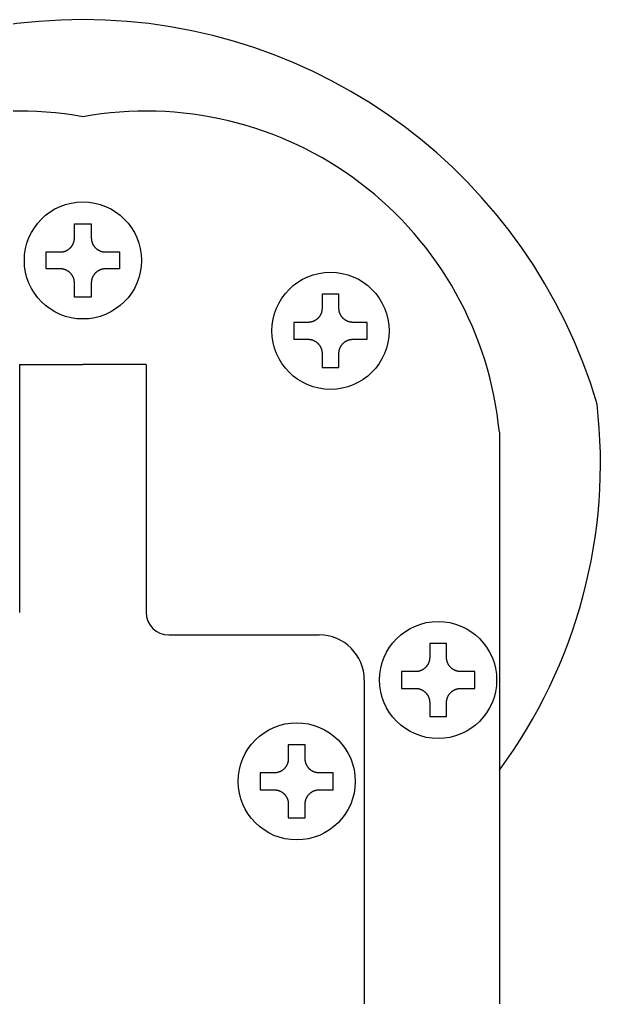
# Model space of a CAD drawing. Header units: millimetres. Extents: x -2880 to 3894, y -2977 to 4857.
# Drawn here: x -466.1 to -414.4, y -1841.8 to -1755 of the extents above; entities that cross this region are included whole.
import ezdxf

# ---------------------------------------------------------------- set-up
doc = ezdxf.new("R2010")
doc.units = ezdxf.units.MM
doc.header["$MEASUREMENT"] = 0
doc.layers.add('_3-0_', color=7, linetype='Continuous')

msp = doc.modelspace()

# ---------------------------------------------------------------- linework, layer by layer
at = {"layer": '_3-0_', "color": 2, "linetype": 'Continuous'}
for p, q in [((-461.178, -1773.14), (-459.678, -1773.14)), ((-461.178, -1774.39), (-461.178, -1773.14)), ((-459.678, -1773.14), (-459.678, -1774.39)), ((-461.188, -1774.543), (-461.184, -1774.512)), ((-461.184, -1774.512), (-461.182, -1774.482)), ((-461.182, -1774.482), (-461.18, -1774.451)), ((-461.18, -1774.451), (-461.179, -1774.42)), ((-461.179, -1774.42), (-461.178, -1774.39)), ((-459.678, -1774.39), (-459.678, -1774.42)), ((-459.678, -1774.42), (-459.677, -1774.451)), ((-459.677, -1774.451), (-459.675, -1774.482)), ((-459.675, -1774.482), (-459.672, -1774.512)), ((-459.672, -1774.512), (-459.669, -1774.543)), ((-461.708, -1775.412), (-461.684, -1775.394)), ((-461.684, -1775.394), (-461.659, -1775.375)), ((-461.659, -1775.375), (-461.635, -1775.356)), ((-461.635, -1775.356), (-461.612, -1775.336)), ((-461.612, -1775.336), (-461.589, -1775.316)), ((-461.589, -1775.316), (-461.566, -1775.295)), ((-461.566, -1775.295), (-461.544, -1775.274)), ((-461.544, -1775.274), (-461.523, -1775.252)), ((-461.523, -1775.252), (-461.502, -1775.229)), ((-461.502, -1775.229), (-461.482, -1775.206)), ((-461.482, -1775.206), (-461.462, -1775.183)), ((-461.462, -1775.183), (-461.443, -1775.159)), ((-461.443, -1775.159), (-461.424, -1775.134)), ((-461.424, -1775.134), (-461.406, -1775.109)), ((-461.406, -1775.109), (-461.389, -1775.084)), ((-461.389, -1775.084), (-461.372, -1775.058)), ((-461.372, -1775.058), (-461.356, -1775.032)), ((-461.356, -1775.032), (-461.341, -1775.006)), ((-461.341, -1775.006), (-461.326, -1774.979)), ((-461.326, -1774.979), (-461.312, -1774.952)), ((-461.312, -1774.952), (-461.298, -1774.924)), ((-461.298, -1774.924), (-461.285, -1774.896)), ((-461.285, -1774.896), (-461.273, -1774.868)), ((-461.273, -1774.868), (-461.262, -1774.839)), ((-461.262, -1774.839), (-461.251, -1774.811)), ((-461.251, -1774.811), (-461.241, -1774.782)), ((-461.241, -1774.782), (-461.232, -1774.753)), ((-461.232, -1774.753), (-461.224, -1774.723)), ((-461.224, -1774.723), (-461.216, -1774.693)), ((-461.216, -1774.693), (-461.209, -1774.663)), ((-461.209, -1774.663), (-461.202, -1774.634)), ((-461.202, -1774.634), (-461.197, -1774.603)), ((-461.197, -1774.603), (-461.192, -1774.573)), ((-461.192, -1774.573), (-461.188, -1774.543)), ((-459.669, -1774.543), (-459.665, -1774.573)), ((-459.665, -1774.573), (-459.66, -1774.603)), ((-459.66, -1774.603), (-459.654, -1774.634)), ((-459.654, -1774.634), (-459.648, -1774.663)), ((-459.648, -1774.663), (-459.641, -1774.693)), ((-459.641, -1774.693), (-459.633, -1774.723)), ((-459.633, -1774.723), (-459.625, -1774.753)), ((-459.625, -1774.753), (-459.615, -1774.782)), ((-459.615, -1774.782), (-459.605, -1774.811)), ((-459.605, -1774.811), (-459.595, -1774.839)), ((-459.595, -1774.839), (-459.583, -1774.868)), ((-459.583, -1774.868), (-459.571, -1774.896)), ((-459.571, -1774.896), (-459.558, -1774.924)), ((-459.558, -1774.924), (-459.545, -1774.952)), ((-459.545, -1774.952), (-459.531, -1774.979)), ((-459.531, -1774.979), (-459.516, -1775.006)), ((-459.516, -1775.006), (-459.501, -1775.032)), ((-459.501, -1775.032), (-459.484, -1775.058)), ((-459.484, -1775.058), (-459.468, -1775.084)), ((-459.468, -1775.084), (-459.45, -1775.109)), ((-459.45, -1775.109), (-459.432, -1775.134)), ((-459.432, -1775.134), (-459.414, -1775.159)), ((-459.414, -1775.159), (-459.395, -1775.183)), ((-459.395, -1775.183), (-459.375, -1775.206)), ((-459.375, -1775.206), (-459.355, -1775.229)), ((-459.355, -1775.229), (-459.334, -1775.252)), ((-459.334, -1775.252), (-459.312, -1775.274)), ((-459.312, -1775.274), (-459.29, -1775.295)), ((-459.29, -1775.295), (-459.268, -1775.316)), ((-459.268, -1775.316), (-459.245, -1775.336)), ((-459.245, -1775.336), (-459.221, -1775.356)), ((-459.221, -1775.356), (-459.197, -1775.375)), ((-459.197, -1775.375), (-459.173, -1775.394)), ((-459.173, -1775.394), (-459.148, -1775.412)), ((-463.678, -1777.14), (-463.678, -1775.64)), ((-463.678, -1775.64), (-462.428, -1775.64)), ((-462.428, -1775.64), (-462.398, -1775.639)), ((-462.398, -1775.639), (-462.367, -1775.638)), ((-462.367, -1775.638), (-462.336, -1775.637)), ((-462.336, -1775.637), (-462.306, -1775.634)), ((-462.306, -1775.634), (-462.275, -1775.63)), ((-462.275, -1775.63), (-462.245, -1775.626)), ((-462.245, -1775.626), (-462.215, -1775.621)), ((-462.215, -1775.621), (-462.184, -1775.616)), ((-462.184, -1775.616), (-462.154, -1775.61)), ((-462.154, -1775.61), (-462.125, -1775.602)), ((-462.125, -1775.602), (-462.095, -1775.595)), ((-462.095, -1775.595), (-462.065, -1775.586)), ((-462.065, -1775.586), (-462.036, -1775.577)), ((-462.036, -1775.577), (-462.007, -1775.567)), ((-462.007, -1775.567), (-461.978, -1775.556)), ((-461.978, -1775.556), (-461.95, -1775.545)), ((-461.95, -1775.545), (-461.922, -1775.533)), ((-461.922, -1775.533), (-461.894, -1775.52)), ((-461.894, -1775.52), (-461.866, -1775.506)), ((-461.866, -1775.506), (-461.839, -1775.492)), ((-461.839, -1775.492), (-461.812, -1775.477)), ((-461.812, -1775.477), (-461.786, -1775.462)), ((-461.786, -1775.462), (-461.76, -1775.446)), ((-461.76, -1775.446), (-461.734, -1775.429)), ((-461.734, -1775.429), (-461.708, -1775.412)), ((-459.148, -1775.412), (-459.123, -1775.429)), ((-459.123, -1775.429), (-459.097, -1775.446)), ((-459.097, -1775.446), (-459.071, -1775.462)), ((-459.071, -1775.462), (-459.045, -1775.477)), ((-459.045, -1775.477), (-459.018, -1775.492)), ((-459.018, -1775.492), (-458.99, -1775.506)), ((-458.99, -1775.506), (-458.963, -1775.52)), ((-458.963, -1775.52), (-458.935, -1775.533)), ((-458.935, -1775.533), (-458.907, -1775.545)), ((-458.907, -1775.545), (-458.878, -1775.556)), ((-458.878, -1775.556), (-458.85, -1775.567)), ((-458.85, -1775.567), (-458.82, -1775.577)), ((-458.82, -1775.577), (-458.791, -1775.586)), ((-458.791, -1775.586), (-458.762, -1775.595)), ((-458.762, -1775.595), (-458.732, -1775.602)), ((-458.732, -1775.602), (-458.702, -1775.61)), ((-458.702, -1775.61), (-458.672, -1775.616)), ((-458.672, -1775.616), (-458.642, -1775.621)), ((-458.642, -1775.621), (-458.612, -1775.626)), ((-458.612, -1775.626), (-458.581, -1775.63)), ((-458.581, -1775.63), (-458.551, -1775.634)), ((-458.551, -1775.634), (-458.52, -1775.637)), ((-458.52, -1775.637), (-458.49, -1775.638)), ((-458.49, -1775.638), (-458.459, -1775.639)), ((-458.459, -1775.639), (-458.428, -1775.64)), ((-458.428, -1775.64), (-457.178, -1775.64)), ((-457.178, -1775.64), (-457.178, -1777.14)), ((-462.428, -1777.14), (-463.678, -1777.14)), ((-462.398, -1777.14), (-462.428, -1777.14)), ((-462.367, -1777.141), (-462.398, -1777.14)), ((-462.336, -1777.143), (-462.367, -1777.141)), ((-462.306, -1777.146), (-462.336, -1777.143)), ((-458.52, -1777.143), (-458.551, -1777.146)), ((-458.49, -1777.141), (-458.52, -1777.143)), ((-458.459, -1777.14), (-458.49, -1777.141)), ((-458.428, -1777.14), (-458.459, -1777.14)), ((-457.178, -1777.14), (-458.428, -1777.14)), ((-462.275, -1777.149), (-462.306, -1777.146)), ((-462.245, -1777.153), (-462.275, -1777.149)), ((-462.215, -1777.158), (-462.245, -1777.153)), ((-462.184, -1777.164), (-462.215, -1777.158)), ((-462.154, -1777.17), (-462.184, -1777.164)), ((-462.125, -1777.177), (-462.154, -1777.17)), ((-462.095, -1777.185), (-462.125, -1777.177)), ((-462.065, -1777.194), (-462.095, -1777.185)), ((-462.036, -1777.203), (-462.065, -1777.194)), ((-462.007, -1777.213), (-462.036, -1777.203)), ((-461.978, -1777.224), (-462.007, -1777.213)), ((-461.95, -1777.235), (-461.978, -1777.224)), ((-461.922, -1777.247), (-461.95, -1777.235)), ((-461.894, -1777.26), (-461.922, -1777.247)), ((-461.866, -1777.273), (-461.894, -1777.26)), ((-461.839, -1777.288), (-461.866, -1777.273)), ((-461.812, -1777.302), (-461.839, -1777.288)), ((-461.786, -1777.318), (-461.812, -1777.302)), ((-461.76, -1777.334), (-461.786, -1777.318)), ((-461.734, -1777.351), (-461.76, -1777.334)), ((-461.708, -1777.368), (-461.734, -1777.351)), ((-461.684, -1777.386), (-461.708, -1777.368)), ((-461.659, -1777.404), (-461.684, -1777.386)), ((-461.635, -1777.424), (-461.659, -1777.404)), ((-461.612, -1777.443), (-461.635, -1777.424)), ((-461.589, -1777.464), (-461.612, -1777.443)), ((-461.566, -1777.485), (-461.589, -1777.464)), ((-461.544, -1777.506), (-461.566, -1777.485)), ((-461.523, -1777.528), (-461.544, -1777.506)), ((-461.502, -1777.551), (-461.523, -1777.528)), ((-461.482, -1777.574), (-461.502, -1777.551)), ((-461.462, -1777.597), (-461.482, -1777.574)), ((-461.443, -1777.621), (-461.462, -1777.597)), ((-461.424, -1777.645), (-461.443, -1777.621)), ((-461.406, -1777.67), (-461.424, -1777.645)), ((-461.389, -1777.696), (-461.406, -1777.67)), ((-461.372, -1777.721), (-461.389, -1777.696)), ((-461.356, -1777.747), (-461.372, -1777.721)), ((-461.341, -1777.774), (-461.356, -1777.747)), ((-461.326, -1777.801), (-461.341, -1777.774)), ((-461.312, -1777.828), (-461.326, -1777.801)), ((-461.298, -1777.856), (-461.312, -1777.828)), ((-461.285, -1777.884), (-461.298, -1777.856)), ((-461.273, -1777.912), (-461.285, -1777.884)), ((-461.262, -1777.94), (-461.273, -1777.912)), ((-461.251, -1777.969), (-461.262, -1777.94)), ((-461.241, -1777.998), (-461.251, -1777.969)), ((-461.232, -1778.027), (-461.241, -1777.998)), ((-459.615, -1777.998), (-459.625, -1778.027)), ((-459.605, -1777.969), (-459.615, -1777.998)), ((-459.595, -1777.94), (-459.605, -1777.969)), ((-459.583, -1777.912), (-459.595, -1777.94)), ((-459.571, -1777.884), (-459.583, -1777.912)), ((-459.558, -1777.856), (-459.571, -1777.884)), ((-459.545, -1777.828), (-459.558, -1777.856)), ((-459.531, -1777.801), (-459.545, -1777.828)), ((-459.516, -1777.774), (-459.531, -1777.801)), ((-459.501, -1777.747), (-459.516, -1777.774)), ((-459.485, -1777.721), (-459.501, -1777.747)), ((-459.468, -1777.696), (-459.485, -1777.721)), ((-459.45, -1777.67), (-459.468, -1777.696)), ((-459.432, -1777.645), (-459.45, -1777.67)), ((-459.414, -1777.621), (-459.432, -1777.645)), ((-459.395, -1777.597), (-459.414, -1777.621)), ((-459.375, -1777.574), (-459.395, -1777.597)), ((-459.355, -1777.551), (-459.375, -1777.574)), ((-459.334, -1777.528), (-459.355, -1777.551)), ((-459.312, -1777.506), (-459.334, -1777.528)), ((-459.29, -1777.485), (-459.312, -1777.506)), ((-459.268, -1777.464), (-459.29, -1777.485)), ((-459.245, -1777.443), (-459.268, -1777.464)), ((-459.221, -1777.424), (-459.245, -1777.443)), ((-459.198, -1777.404), (-459.221, -1777.424)), ((-459.173, -1777.386), (-459.198, -1777.404)), ((-459.148, -1777.368), (-459.173, -1777.386)), ((-459.123, -1777.351), (-459.148, -1777.368)), ((-459.097, -1777.334), (-459.123, -1777.351)), ((-459.071, -1777.318), (-459.097, -1777.334)), ((-459.045, -1777.302), (-459.071, -1777.318)), ((-459.018, -1777.288), (-459.045, -1777.302)), ((-458.99, -1777.273), (-459.018, -1777.288)), ((-458.963, -1777.26), (-458.99, -1777.273)), ((-458.935, -1777.247), (-458.963, -1777.26)), ((-458.907, -1777.235), (-458.935, -1777.247)), ((-458.878, -1777.224), (-458.907, -1777.235)), ((-458.85, -1777.213), (-458.878, -1777.224)), ((-458.82, -1777.203), (-458.85, -1777.213)), ((-458.791, -1777.194), (-458.82, -1777.203)), ((-458.762, -1777.185), (-458.791, -1777.194)), ((-458.732, -1777.177), (-458.762, -1777.185)), ((-458.702, -1777.17), (-458.732, -1777.177)), ((-458.672, -1777.164), (-458.702, -1777.17)), ((-458.642, -1777.158), (-458.672, -1777.164)), ((-458.612, -1777.153), (-458.642, -1777.158)), ((-458.581, -1777.149), (-458.612, -1777.153)), ((-458.551, -1777.146), (-458.581, -1777.149)), ((-461.224, -1778.057), (-461.232, -1778.027)), ((-461.216, -1778.086), (-461.224, -1778.057)), ((-461.209, -1778.116), (-461.216, -1778.086)), ((-461.202, -1778.146), (-461.209, -1778.116)), ((-461.197, -1778.176), (-461.202, -1778.146)), ((-461.192, -1778.207), (-461.197, -1778.176)), ((-461.188, -1778.237), (-461.192, -1778.207)), ((-461.184, -1778.268), (-461.188, -1778.237)), ((-461.182, -1778.298), (-461.184, -1778.268)), ((-461.18, -1778.329), (-461.182, -1778.298)), ((-461.179, -1778.359), (-461.18, -1778.329)), ((-461.178, -1778.39), (-461.179, -1778.359)), ((-461.178, -1779.64), (-461.178, -1778.39)), ((-459.677, -1778.329), (-459.678, -1778.359)), ((-459.678, -1778.359), (-459.678, -1778.39)), ((-459.678, -1778.39), (-459.678, -1779.64)), ((-459.675, -1778.298), (-459.677, -1778.329)), ((-459.672, -1778.268), (-459.675, -1778.298)), ((-459.669, -1778.237), (-459.672, -1778.268)), ((-459.665, -1778.207), (-459.669, -1778.237)), ((-459.66, -1778.176), (-459.665, -1778.207)), ((-459.654, -1778.146), (-459.66, -1778.176)), ((-459.648, -1778.116), (-459.654, -1778.146)), ((-459.641, -1778.086), (-459.648, -1778.116)), ((-459.633, -1778.057), (-459.641, -1778.086)), ((-459.625, -1778.027), (-459.633, -1778.057)), ((-459.678, -1779.64), (-461.178, -1779.64)), ((-437.678, -1779.39), (-439.178, -1779.39)), ((-439.178, -1779.39), (-439.178, -1780.64)), ((-437.678, -1780.64), (-437.678, -1779.39)), ((-439.502, -1781.479), (-439.523, -1781.502)), ((-439.482, -1781.456), (-439.502, -1781.479)), ((-439.462, -1781.433), (-439.482, -1781.456)), ((-439.443, -1781.409), (-439.462, -1781.433)), ((-439.424, -1781.384), (-439.443, -1781.409)), ((-439.406, -1781.36), (-439.424, -1781.384)), ((-439.389, -1781.334), (-439.406, -1781.36)), ((-439.372, -1781.308), (-439.389, -1781.334)), ((-439.356, -1781.282), (-439.372, -1781.308)), ((-439.341, -1781.256), (-439.356, -1781.282)), ((-439.326, -1781.229), (-439.341, -1781.256)), ((-439.312, -1781.202), (-439.326, -1781.229)), ((-439.298, -1781.174), (-439.312, -1781.202)), ((-439.285, -1781.146), (-439.298, -1781.174)), ((-439.273, -1781.118), (-439.285, -1781.146)), ((-439.262, -1781.089), (-439.273, -1781.118)), ((-439.251, -1781.061), (-439.262, -1781.089)), ((-439.241, -1781.032), (-439.251, -1781.061)), ((-439.232, -1781.002), (-439.241, -1781.032)), ((-439.224, -1780.973), (-439.232, -1781.002)), ((-439.216, -1780.943), (-439.224, -1780.973)), ((-439.209, -1780.914), (-439.216, -1780.943)), ((-439.202, -1780.883), (-439.209, -1780.914)), ((-439.197, -1780.853), (-439.202, -1780.883)), ((-439.192, -1780.823), (-439.197, -1780.853)), ((-439.188, -1780.793), (-439.192, -1780.823)), ((-439.184, -1780.762), (-439.188, -1780.793)), ((-439.182, -1780.732), (-439.184, -1780.762)), ((-439.18, -1780.701), (-439.182, -1780.732)), ((-439.179, -1780.67), (-439.18, -1780.701)), ((-439.178, -1780.64), (-439.179, -1780.67)), ((-437.678, -1780.67), (-437.678, -1780.64)), ((-437.677, -1780.701), (-437.678, -1780.67)), ((-437.675, -1780.732), (-437.677, -1780.701)), ((-437.672, -1780.762), (-437.675, -1780.732)), ((-437.669, -1780.793), (-437.672, -1780.762)), ((-437.665, -1780.823), (-437.669, -1780.793)), ((-437.66, -1780.853), (-437.665, -1780.823)), ((-437.654, -1780.883), (-437.66, -1780.853)), ((-437.648, -1780.914), (-437.654, -1780.883)), ((-437.641, -1780.943), (-437.648, -1780.914)), ((-437.633, -1780.973), (-437.641, -1780.943)), ((-437.625, -1781.002), (-437.633, -1780.973)), ((-437.615, -1781.032), (-437.625, -1781.002)), ((-437.605, -1781.061), (-437.615, -1781.032)), ((-437.595, -1781.09), (-437.605, -1781.061)), ((-437.583, -1781.118), (-437.595, -1781.09)), ((-437.571, -1781.146), (-437.583, -1781.118)), ((-437.558, -1781.174), (-437.571, -1781.146)), ((-437.545, -1781.202), (-437.558, -1781.174)), ((-437.531, -1781.229), (-437.545, -1781.202)), ((-437.516, -1781.256), (-437.531, -1781.229)), ((-437.501, -1781.282), (-437.516, -1781.256)), ((-437.484, -1781.308), (-437.501, -1781.282)), ((-437.468, -1781.334), (-437.484, -1781.308)), ((-437.45, -1781.36), (-437.468, -1781.334)), ((-437.432, -1781.384), (-437.45, -1781.36)), ((-437.414, -1781.409), (-437.432, -1781.384)), ((-437.395, -1781.433), (-437.414, -1781.409)), ((-437.375, -1781.456), (-437.395, -1781.433)), ((-437.355, -1781.479), (-437.375, -1781.456)), ((-437.334, -1781.502), (-437.355, -1781.479)), ((-440.428, -1781.89), (-441.678, -1781.89)), ((-441.678, -1781.89), (-441.678, -1783.39)), ((-440.398, -1781.89), (-440.428, -1781.89)), ((-440.367, -1781.888), (-440.398, -1781.89)), ((-440.336, -1781.886), (-440.367, -1781.888)), ((-440.306, -1781.884), (-440.336, -1781.886)), ((-440.275, -1781.881), (-440.306, -1781.884)), ((-440.245, -1781.876), (-440.275, -1781.881)), ((-440.215, -1781.871), (-440.245, -1781.876)), ((-440.184, -1781.866), (-440.215, -1781.871)), ((-440.154, -1781.859), (-440.184, -1781.866)), ((-440.125, -1781.852), (-440.154, -1781.859)), ((-440.095, -1781.845), (-440.125, -1781.852)), ((-440.065, -1781.836), (-440.095, -1781.845)), ((-440.036, -1781.827), (-440.065, -1781.836)), ((-440.007, -1781.817), (-440.036, -1781.827)), ((-439.978, -1781.806), (-440.007, -1781.817)), ((-439.95, -1781.795), (-439.978, -1781.806)), ((-439.922, -1781.783), (-439.95, -1781.795)), ((-439.894, -1781.77), (-439.922, -1781.783)), ((-439.866, -1781.756), (-439.894, -1781.77)), ((-439.839, -1781.742), (-439.866, -1781.756)), ((-439.812, -1781.727), (-439.839, -1781.742)), ((-439.786, -1781.712), (-439.812, -1781.727)), ((-439.76, -1781.696), (-439.786, -1781.712)), ((-439.734, -1781.679), (-439.76, -1781.696)), ((-439.708, -1781.662), (-439.734, -1781.679)), ((-439.684, -1781.644), (-439.708, -1781.662)), ((-439.659, -1781.625), (-439.684, -1781.644)), ((-439.635, -1781.606), (-439.659, -1781.625)), ((-439.612, -1781.586), (-439.635, -1781.606)), ((-439.589, -1781.566), (-439.612, -1781.586)), ((-439.566, -1781.545), (-439.589, -1781.566)), ((-439.544, -1781.524), (-439.566, -1781.545)), ((-439.523, -1781.502), (-439.544, -1781.524)), ((-437.312, -1781.524), (-437.334, -1781.502)), ((-437.29, -1781.545), (-437.312, -1781.524)), ((-437.268, -1781.566), (-437.29, -1781.545)), ((-437.245, -1781.586), (-437.268, -1781.566)), ((-437.221, -1781.606), (-437.245, -1781.586)), ((-437.197, -1781.625), (-437.221, -1781.606)), ((-437.173, -1781.644), (-437.197, -1781.625)), ((-437.148, -1781.662), (-437.173, -1781.644)), ((-437.123, -1781.679), (-437.148, -1781.662)), ((-437.097, -1781.696), (-437.123, -1781.679)), ((-437.071, -1781.712), (-437.097, -1781.696)), ((-437.045, -1781.727), (-437.071, -1781.712)), ((-437.018, -1781.742), (-437.045, -1781.727)), ((-436.99, -1781.756), (-437.018, -1781.742)), ((-436.963, -1781.77), (-436.99, -1781.756)), ((-436.935, -1781.783), (-436.963, -1781.77)), ((-436.907, -1781.795), (-436.935, -1781.783)), ((-436.878, -1781.806), (-436.907, -1781.795)), ((-436.85, -1781.817), (-436.878, -1781.806)), ((-436.82, -1781.827), (-436.85, -1781.817)), ((-436.791, -1781.836), (-436.82, -1781.827)), ((-436.762, -1781.845), (-436.791, -1781.836)), ((-436.732, -1781.852), (-436.762, -1781.845)), ((-436.702, -1781.859), (-436.732, -1781.852)), ((-436.672, -1781.866), (-436.702, -1781.859)), ((-436.642, -1781.871), (-436.672, -1781.866)), ((-436.612, -1781.876), (-436.642, -1781.871)), ((-436.581, -1781.881), (-436.612, -1781.876)), ((-436.551, -1781.884), (-436.581, -1781.881)), ((-436.52, -1781.886), (-436.551, -1781.884)), ((-436.49, -1781.888), (-436.52, -1781.886)), ((-436.459, -1781.89), (-436.49, -1781.888)), ((-436.428, -1781.89), (-436.459, -1781.89)), ((-435.178, -1781.89), (-436.428, -1781.89)), ((-435.178, -1783.39), (-435.178, -1781.89)), ((-441.678, -1783.39), (-440.428, -1783.39)), ((-440.428, -1783.39), (-440.398, -1783.39)), ((-440.398, -1783.39), (-440.367, -1783.391)), ((-440.367, -1783.391), (-440.336, -1783.393)), ((-440.336, -1783.393), (-440.306, -1783.396)), ((-440.306, -1783.396), (-440.275, -1783.399)), ((-440.275, -1783.399), (-440.245, -1783.403)), ((-440.245, -1783.403), (-440.215, -1783.408)), ((-440.215, -1783.408), (-440.184, -1783.414)), ((-440.184, -1783.414), (-440.154, -1783.42)), ((-440.154, -1783.42), (-440.125, -1783.427)), ((-440.125, -1783.427), (-440.095, -1783.435)), ((-440.095, -1783.435), (-440.065, -1783.444)), ((-440.065, -1783.444), (-440.036, -1783.453)), ((-440.036, -1783.453), (-440.007, -1783.463)), ((-440.007, -1783.463), (-439.978, -1783.474)), ((-439.978, -1783.474), (-439.95, -1783.485)), ((-439.95, -1783.485), (-439.922, -1783.497)), ((-439.922, -1783.497), (-439.894, -1783.51)), ((-439.894, -1783.51), (-439.866, -1783.523)), ((-439.866, -1783.523), (-439.839, -1783.538)), ((-439.839, -1783.538), (-439.812, -1783.552)), ((-439.812, -1783.552), (-439.786, -1783.568)), ((-439.786, -1783.568), (-439.76, -1783.584)), ((-439.76, -1783.584), (-439.734, -1783.601)), ((-439.734, -1783.601), (-439.708, -1783.618)), ((-439.708, -1783.618), (-439.684, -1783.636)), ((-439.684, -1783.636), (-439.659, -1783.655)), ((-439.659, -1783.655), (-439.635, -1783.674)), ((-439.635, -1783.674), (-439.612, -1783.693)), ((-439.612, -1783.693), (-439.589, -1783.714)), ((-439.589, -1783.714), (-439.566, -1783.735)), ((-439.566, -1783.735), (-439.544, -1783.756)), ((-439.544, -1783.756), (-439.523, -1783.778)), ((-439.523, -1783.778), (-439.502, -1783.801)), ((-439.502, -1783.801), (-439.482, -1783.824)), ((-439.482, -1783.824), (-439.462, -1783.847)), ((-439.462, -1783.847), (-439.443, -1783.871)), ((-439.443, -1783.871), (-439.424, -1783.895)), ((-439.424, -1783.895), (-439.406, -1783.92)), ((-439.406, -1783.92), (-439.389, -1783.946)), ((-439.389, -1783.946), (-439.372, -1783.971)), ((-439.372, -1783.971), (-439.356, -1783.997)), ((-439.356, -1783.997), (-439.341, -1784.024)), ((-439.341, -1784.024), (-439.326, -1784.051)), ((-439.326, -1784.051), (-439.312, -1784.078)), ((-439.312, -1784.078), (-439.298, -1784.106)), ((-437.558, -1784.106), (-437.545, -1784.078)), ((-437.545, -1784.078), (-437.531, -1784.051)), ((-437.531, -1784.051), (-437.516, -1784.024)), ((-437.516, -1784.024), (-437.501, -1783.997)), ((-437.501, -1783.997), (-437.485, -1783.971)), ((-437.485, -1783.971), (-437.468, -1783.946)), ((-437.468, -1783.946), (-437.45, -1783.92)), ((-437.45, -1783.92), (-437.432, -1783.895)), ((-437.432, -1783.895), (-437.414, -1783.871)), ((-437.414, -1783.871), (-437.395, -1783.847)), ((-437.395, -1783.847), (-437.375, -1783.824)), ((-437.375, -1783.824), (-437.355, -1783.801)), ((-437.355, -1783.801), (-437.334, -1783.778)), ((-437.334, -1783.778), (-437.312, -1783.756)), ((-437.312, -1783.756), (-437.29, -1783.735)), ((-437.29, -1783.735), (-437.268, -1783.714)), ((-437.268, -1783.714), (-437.245, -1783.693)), ((-437.245, -1783.693), (-437.221, -1783.674)), ((-437.221, -1783.674), (-437.198, -1783.655)), ((-437.198, -1783.655), (-437.173, -1783.636)), ((-437.173, -1783.636), (-437.148, -1783.618)), ((-437.148, -1783.618), (-437.123, -1783.601)), ((-437.123, -1783.601), (-437.097, -1783.584)), ((-437.097, -1783.584), (-437.071, -1783.568)), ((-437.071, -1783.568), (-437.045, -1783.552)), ((-437.045, -1783.552), (-437.018, -1783.538)), ((-437.018, -1783.538), (-436.99, -1783.523)), ((-436.99, -1783.523), (-436.963, -1783.51)), ((-436.963, -1783.51), (-436.935, -1783.497)), ((-436.935, -1783.497), (-436.907, -1783.485)), ((-436.907, -1783.485), (-436.878, -1783.474)), ((-436.878, -1783.474), (-436.85, -1783.463)), ((-436.85, -1783.463), (-436.82, -1783.453)), ((-436.82, -1783.453), (-436.791, -1783.444)), ((-436.791, -1783.444), (-436.762, -1783.435)), ((-436.762, -1783.435), (-436.732, -1783.427)), ((-436.732, -1783.427), (-436.702, -1783.42)), ((-436.702, -1783.42), (-436.672, -1783.414)), ((-436.672, -1783.414), (-436.642, -1783.408)), ((-436.642, -1783.408), (-436.612, -1783.403)), ((-436.612, -1783.403), (-436.581, -1783.399)), ((-436.581, -1783.399), (-436.551, -1783.396)), ((-436.551, -1783.396), (-436.52, -1783.393)), ((-436.52, -1783.393), (-436.49, -1783.391)), ((-436.49, -1783.391), (-436.459, -1783.39)), ((-436.459, -1783.39), (-436.428, -1783.39)), ((-436.428, -1783.39), (-435.178, -1783.39)), ((-439.298, -1784.106), (-439.285, -1784.133)), ((-439.285, -1784.133), (-439.273, -1784.162)), ((-439.273, -1784.162), (-439.262, -1784.19)), ((-439.262, -1784.19), (-439.251, -1784.219)), ((-439.251, -1784.219), (-439.241, -1784.248)), ((-439.241, -1784.248), (-439.232, -1784.277)), ((-439.232, -1784.277), (-439.224, -1784.307)), ((-439.224, -1784.307), (-439.216, -1784.336)), ((-439.216, -1784.336), (-439.209, -1784.366)), ((-439.209, -1784.366), (-439.202, -1784.396)), ((-439.202, -1784.396), (-439.197, -1784.426)), ((-439.197, -1784.426), (-439.192, -1784.457)), ((-439.192, -1784.457), (-439.188, -1784.487)), ((-439.188, -1784.487), (-439.184, -1784.518)), ((-439.184, -1784.518), (-439.182, -1784.548)), ((-439.182, -1784.548), (-439.18, -1784.579)), ((-439.18, -1784.579), (-439.179, -1784.61)), ((-439.179, -1784.61), (-439.178, -1784.64)), ((-439.178, -1784.64), (-439.178, -1785.89)), ((-437.678, -1784.61), (-437.677, -1784.579)), ((-437.678, -1784.64), (-437.678, -1784.61)), ((-437.678, -1785.89), (-437.678, -1784.64)), ((-437.677, -1784.579), (-437.675, -1784.548)), ((-437.675, -1784.548), (-437.672, -1784.518)), ((-437.672, -1784.518), (-437.669, -1784.487)), ((-437.669, -1784.487), (-437.665, -1784.457)), ((-437.665, -1784.457), (-437.66, -1784.426)), ((-437.66, -1784.426), (-437.654, -1784.396)), ((-437.654, -1784.396), (-437.648, -1784.366)), ((-437.648, -1784.366), (-437.641, -1784.336)), ((-437.641, -1784.336), (-437.633, -1784.307)), ((-437.633, -1784.307), (-437.625, -1784.277)), ((-437.625, -1784.277), (-437.615, -1784.248)), ((-437.615, -1784.248), (-437.605, -1784.219)), ((-437.605, -1784.219), (-437.595, -1784.19)), ((-437.595, -1784.19), (-437.583, -1784.162)), ((-437.583, -1784.162), (-437.571, -1784.134)), ((-437.571, -1784.134), (-437.558, -1784.106)), ((-466.054, -1785.64), (-460.428, -1785.64)), ((-466.054, -1785.64), (-466.054, -1807.64)), ((-454.802, -1785.64), (-460.428, -1785.64)), ((-454.802, -1785.64), (-454.802, -1807.64)), ((-439.178, -1785.89), (-437.678, -1785.89)), ((-423.428, -1791.64), (-423.428, -1901.64)), ((-452.802, -1809.64), (-439.428, -1809.64)), ((-428.117, -1810.39), (-429.617, -1810.39)), ((-429.617, -1810.39), (-429.617, -1811.64)), ((-428.117, -1811.64), (-428.117, -1810.39)), ((-429.635, -1811.853), (-429.641, -1811.883)), ((-429.631, -1811.823), (-429.635, -1811.853)), ((-429.627, -1811.793), (-429.631, -1811.823)), ((-429.623, -1811.762), (-429.627, -1811.793)), ((-429.62, -1811.732), (-429.623, -1811.762)), ((-429.619, -1811.701), (-429.62, -1811.732)), ((-429.617, -1811.67), (-429.619, -1811.701)), ((-429.617, -1811.64), (-429.617, -1811.67)), ((-428.117, -1811.67), (-428.117, -1811.64)), ((-428.116, -1811.701), (-428.117, -1811.67)), ((-428.114, -1811.732), (-428.116, -1811.701)), ((-428.111, -1811.762), (-428.114, -1811.732)), ((-428.108, -1811.793), (-428.111, -1811.762)), ((-428.104, -1811.823), (-428.108, -1811.793)), ((-428.099, -1811.853), (-428.104, -1811.823)), ((-428.093, -1811.883), (-428.099, -1811.853)), ((-430.251, -1812.727), (-430.278, -1812.742)), ((-430.224, -1812.712), (-430.251, -1812.727)), ((-430.198, -1812.696), (-430.224, -1812.712)), ((-430.172, -1812.679), (-430.198, -1812.696)), ((-430.147, -1812.662), (-430.172, -1812.679)), ((-430.122, -1812.644), (-430.147, -1812.662)), ((-430.098, -1812.625), (-430.122, -1812.644)), ((-430.074, -1812.606), (-430.098, -1812.625)), ((-430.051, -1812.586), (-430.074, -1812.606)), ((-430.027, -1812.566), (-430.051, -1812.586)), ((-430.005, -1812.545), (-430.027, -1812.566)), ((-429.983, -1812.524), (-430.005, -1812.545)), ((-429.962, -1812.502), (-429.983, -1812.524)), ((-429.941, -1812.479), (-429.962, -1812.502)), ((-429.92, -1812.456), (-429.941, -1812.479)), ((-429.901, -1812.433), (-429.92, -1812.456)), ((-429.882, -1812.409), (-429.901, -1812.433)), ((-429.863, -1812.384), (-429.882, -1812.409)), ((-429.845, -1812.36), (-429.863, -1812.384)), ((-429.828, -1812.334), (-429.845, -1812.36)), ((-429.811, -1812.308), (-429.828, -1812.334)), ((-429.795, -1812.282), (-429.811, -1812.308)), ((-429.779, -1812.256), (-429.795, -1812.282)), ((-429.765, -1812.229), (-429.779, -1812.256)), ((-429.75, -1812.202), (-429.765, -1812.229)), ((-429.737, -1812.174), (-429.75, -1812.202)), ((-429.724, -1812.146), (-429.737, -1812.174)), ((-429.712, -1812.118), (-429.724, -1812.146)), ((-429.701, -1812.089), (-429.712, -1812.118)), ((-429.69, -1812.061), (-429.701, -1812.089)), ((-429.68, -1812.032), (-429.69, -1812.061)), ((-429.671, -1812.002), (-429.68, -1812.032)), ((-429.662, -1811.973), (-429.671, -1812.002)), ((-429.654, -1811.943), (-429.662, -1811.973)), ((-429.647, -1811.914), (-429.654, -1811.943)), ((-429.641, -1811.883), (-429.647, -1811.914)), ((-428.087, -1811.914), (-428.093, -1811.883)), ((-428.08, -1811.943), (-428.087, -1811.914)), ((-428.072, -1811.973), (-428.08, -1811.943)), ((-428.063, -1812.002), (-428.072, -1811.973)), ((-428.054, -1812.032), (-428.063, -1812.002)), ((-428.044, -1812.061), (-428.054, -1812.032)), ((-428.033, -1812.09), (-428.044, -1812.061)), ((-428.022, -1812.118), (-428.033, -1812.09)), ((-428.01, -1812.146), (-428.022, -1812.118)), ((-427.997, -1812.174), (-428.01, -1812.146)), ((-427.984, -1812.202), (-427.997, -1812.174)), ((-427.97, -1812.229), (-427.984, -1812.202)), ((-427.955, -1812.256), (-427.97, -1812.229)), ((-427.939, -1812.282), (-427.955, -1812.256)), ((-427.923, -1812.308), (-427.939, -1812.282)), ((-427.907, -1812.334), (-427.923, -1812.308)), ((-427.889, -1812.36), (-427.907, -1812.334)), ((-427.871, -1812.384), (-427.889, -1812.36)), ((-427.853, -1812.409), (-427.871, -1812.384)), ((-427.833, -1812.433), (-427.853, -1812.409)), ((-427.814, -1812.456), (-427.833, -1812.433)), ((-427.793, -1812.479), (-427.814, -1812.456)), ((-427.773, -1812.502), (-427.793, -1812.479)), ((-427.751, -1812.524), (-427.773, -1812.502)), ((-427.729, -1812.545), (-427.751, -1812.524)), ((-427.707, -1812.566), (-427.729, -1812.545)), ((-427.684, -1812.586), (-427.707, -1812.566)), ((-427.66, -1812.606), (-427.684, -1812.586)), ((-427.636, -1812.625), (-427.66, -1812.606)), ((-427.612, -1812.644), (-427.636, -1812.625)), ((-427.587, -1812.662), (-427.612, -1812.644)), ((-427.562, -1812.679), (-427.587, -1812.662)), ((-427.536, -1812.696), (-427.562, -1812.679)), ((-427.51, -1812.712), (-427.536, -1812.696)), ((-427.483, -1812.727), (-427.51, -1812.712)), ((-427.456, -1812.742), (-427.483, -1812.727)), ((-430.867, -1812.89), (-432.117, -1812.89)), ((-432.117, -1812.89), (-432.117, -1814.39)), ((-430.836, -1812.89), (-430.867, -1812.89)), ((-430.806, -1812.888), (-430.836, -1812.89)), ((-430.775, -1812.886), (-430.806, -1812.888)), ((-430.745, -1812.884), (-430.775, -1812.886)), ((-430.714, -1812.881), (-430.745, -1812.884)), ((-430.684, -1812.876), (-430.714, -1812.881)), ((-430.653, -1812.871), (-430.684, -1812.876)), ((-430.623, -1812.866), (-430.653, -1812.871)), ((-430.593, -1812.859), (-430.623, -1812.866)), ((-430.563, -1812.852), (-430.593, -1812.859)), ((-430.534, -1812.845), (-430.563, -1812.852)), ((-430.504, -1812.836), (-430.534, -1812.845)), ((-430.475, -1812.827), (-430.504, -1812.836)), ((-430.446, -1812.817), (-430.475, -1812.827)), ((-430.417, -1812.806), (-430.446, -1812.817)), ((-430.389, -1812.795), (-430.417, -1812.806)), ((-430.36, -1812.783), (-430.389, -1812.795)), ((-430.333, -1812.77), (-430.36, -1812.783)), ((-430.305, -1812.756), (-430.333, -1812.77)), ((-430.278, -1812.742), (-430.305, -1812.756)), ((-427.429, -1812.756), (-427.456, -1812.742)), ((-427.402, -1812.77), (-427.429, -1812.756)), ((-427.374, -1812.783), (-427.402, -1812.77)), ((-427.345, -1812.795), (-427.374, -1812.783)), ((-427.317, -1812.806), (-427.345, -1812.795)), ((-427.288, -1812.817), (-427.317, -1812.806)), ((-427.259, -1812.827), (-427.288, -1812.817)), ((-427.23, -1812.836), (-427.259, -1812.827)), ((-427.2, -1812.845), (-427.23, -1812.836)), ((-427.171, -1812.852), (-427.2, -1812.845)), ((-427.141, -1812.859), (-427.171, -1812.852)), ((-427.111, -1812.866), (-427.141, -1812.859)), ((-427.081, -1812.871), (-427.111, -1812.866)), ((-427.051, -1812.876), (-427.081, -1812.871)), ((-427.02, -1812.881), (-427.051, -1812.876)), ((-426.99, -1812.884), (-427.02, -1812.881)), ((-426.959, -1812.886), (-426.99, -1812.884)), ((-426.928, -1812.888), (-426.959, -1812.886)), ((-426.898, -1812.89), (-426.928, -1812.888)), ((-426.867, -1812.89), (-426.898, -1812.89)), ((-425.617, -1812.89), (-426.867, -1812.89)), ((-425.617, -1814.39), (-425.617, -1812.89)), ((-435.428, -1813.64), (-435.428, -1903.64)), ((-432.117, -1814.39), (-430.867, -1814.39)), ((-430.867, -1814.39), (-430.836, -1814.39)), ((-430.836, -1814.39), (-430.806, -1814.391)), ((-430.806, -1814.391), (-430.775, -1814.393)), ((-430.775, -1814.393), (-430.745, -1814.396)), ((-430.745, -1814.396), (-430.714, -1814.399)), ((-430.714, -1814.399), (-430.684, -1814.403)), ((-430.684, -1814.403), (-430.653, -1814.408)), ((-430.653, -1814.408), (-430.623, -1814.414)), ((-430.623, -1814.414), (-430.593, -1814.42)), ((-430.593, -1814.42), (-430.563, -1814.427)), ((-430.563, -1814.427), (-430.534, -1814.435)), ((-430.534, -1814.435), (-430.504, -1814.444)), ((-430.504, -1814.444), (-430.475, -1814.453)), ((-430.475, -1814.453), (-430.446, -1814.463)), ((-430.446, -1814.463), (-430.417, -1814.474)), ((-430.417, -1814.474), (-430.389, -1814.485)), ((-427.345, -1814.485), (-427.317, -1814.474)), ((-427.317, -1814.474), (-427.288, -1814.463)), ((-427.288, -1814.463), (-427.259, -1814.453)), ((-427.259, -1814.453), (-427.23, -1814.444)), ((-427.23, -1814.444), (-427.2, -1814.435)), ((-427.2, -1814.435), (-427.171, -1814.427)), ((-427.171, -1814.427), (-427.141, -1814.42)), ((-427.141, -1814.42), (-427.111, -1814.414)), ((-427.111, -1814.414), (-427.081, -1814.408)), ((-427.081, -1814.408), (-427.051, -1814.403)), ((-427.051, -1814.403), (-427.02, -1814.399)), ((-427.02, -1814.399), (-426.99, -1814.396)), ((-426.99, -1814.396), (-426.959, -1814.393)), ((-426.959, -1814.393), (-426.928, -1814.391)), ((-426.928, -1814.391), (-426.898, -1814.39)), ((-426.898, -1814.39), (-426.867, -1814.39)), ((-426.867, -1814.39), (-425.617, -1814.39)), ((-430.389, -1814.485), (-430.36, -1814.497)), ((-430.36, -1814.497), (-430.333, -1814.51)), ((-430.333, -1814.51), (-430.305, -1814.523)), ((-430.305, -1814.523), (-430.278, -1814.538)), ((-430.278, -1814.538), (-430.251, -1814.552)), ((-430.251, -1814.552), (-430.224, -1814.568)), ((-430.224, -1814.568), (-430.198, -1814.584)), ((-430.198, -1814.584), (-430.172, -1814.601)), ((-430.172, -1814.601), (-430.147, -1814.618)), ((-430.147, -1814.618), (-430.122, -1814.636)), ((-430.122, -1814.636), (-430.098, -1814.655)), ((-430.098, -1814.655), (-430.074, -1814.674)), ((-430.074, -1814.674), (-430.051, -1814.693)), ((-430.051, -1814.693), (-430.027, -1814.714)), ((-430.027, -1814.714), (-430.005, -1814.735)), ((-430.005, -1814.735), (-429.983, -1814.756)), ((-429.983, -1814.756), (-429.962, -1814.778)), ((-429.962, -1814.778), (-429.941, -1814.801)), ((-429.941, -1814.801), (-429.92, -1814.824)), ((-429.92, -1814.824), (-429.901, -1814.847)), ((-429.901, -1814.847), (-429.882, -1814.871)), ((-429.882, -1814.871), (-429.863, -1814.895)), ((-429.863, -1814.895), (-429.845, -1814.92)), ((-429.845, -1814.92), (-429.828, -1814.946)), ((-429.828, -1814.946), (-429.811, -1814.971)), ((-429.811, -1814.971), (-429.795, -1814.997)), ((-429.795, -1814.997), (-429.779, -1815.024)), ((-429.779, -1815.024), (-429.765, -1815.051)), ((-429.765, -1815.051), (-429.75, -1815.078)), ((-429.75, -1815.078), (-429.737, -1815.106)), ((-429.737, -1815.106), (-429.724, -1815.133)), ((-429.724, -1815.133), (-429.712, -1815.162)), ((-429.712, -1815.162), (-429.701, -1815.19)), ((-429.701, -1815.19), (-429.69, -1815.219)), ((-429.69, -1815.219), (-429.68, -1815.248)), ((-429.68, -1815.248), (-429.671, -1815.277)), ((-429.671, -1815.277), (-429.662, -1815.307)), ((-429.662, -1815.307), (-429.654, -1815.336)), ((-429.654, -1815.336), (-429.647, -1815.366)), ((-428.087, -1815.366), (-428.08, -1815.336)), ((-428.08, -1815.336), (-428.072, -1815.307)), ((-428.072, -1815.307), (-428.063, -1815.277)), ((-428.063, -1815.277), (-428.054, -1815.248)), ((-428.054, -1815.248), (-428.044, -1815.219)), ((-428.044, -1815.219), (-428.033, -1815.19)), ((-428.033, -1815.19), (-428.022, -1815.162)), ((-428.022, -1815.162), (-428.01, -1815.134)), ((-428.01, -1815.134), (-427.997, -1815.106)), ((-427.997, -1815.106), (-427.984, -1815.078)), ((-427.984, -1815.078), (-427.97, -1815.051)), ((-427.97, -1815.051), (-427.955, -1815.024)), ((-427.955, -1815.024), (-427.939, -1814.997)), ((-427.939, -1814.997), (-427.923, -1814.971)), ((-427.923, -1814.971), (-427.907, -1814.946)), ((-427.907, -1814.946), (-427.889, -1814.92)), ((-427.889, -1814.92), (-427.871, -1814.895)), ((-427.871, -1814.895), (-427.853, -1814.871)), ((-427.853, -1814.871), (-427.833, -1814.847)), ((-427.833, -1814.847), (-427.814, -1814.824)), ((-427.814, -1814.824), (-427.793, -1814.801)), ((-427.793, -1814.801), (-427.773, -1814.778)), ((-427.773, -1814.778), (-427.751, -1814.756)), ((-427.751, -1814.756), (-427.729, -1814.735)), ((-427.729, -1814.735), (-427.707, -1814.714)), ((-427.707, -1814.714), (-427.684, -1814.693)), ((-427.684, -1814.693), (-427.66, -1814.674)), ((-427.66, -1814.674), (-427.636, -1814.655)), ((-427.636, -1814.655), (-427.612, -1814.636)), ((-427.612, -1814.636), (-427.587, -1814.618)), ((-427.587, -1814.618), (-427.562, -1814.601)), ((-427.562, -1814.601), (-427.536, -1814.584)), ((-427.536, -1814.584), (-427.51, -1814.568)), ((-427.51, -1814.568), (-427.483, -1814.552)), ((-427.483, -1814.552), (-427.456, -1814.538)), ((-427.456, -1814.538), (-427.429, -1814.523)), ((-427.429, -1814.523), (-427.402, -1814.51)), ((-427.402, -1814.51), (-427.374, -1814.497)), ((-427.374, -1814.497), (-427.345, -1814.485)), ((-429.647, -1815.366), (-429.641, -1815.396)), ((-429.641, -1815.396), (-429.635, -1815.426)), ((-429.635, -1815.426), (-429.631, -1815.457)), ((-429.631, -1815.457), (-429.627, -1815.487)), ((-429.627, -1815.487), (-429.623, -1815.518)), ((-429.623, -1815.518), (-429.62, -1815.548)), ((-429.62, -1815.548), (-429.619, -1815.579)), ((-429.619, -1815.579), (-429.617, -1815.61)), ((-429.617, -1815.61), (-429.617, -1815.64)), ((-429.617, -1815.64), (-429.617, -1816.89)), ((-428.117, -1815.61), (-428.116, -1815.579)), ((-428.117, -1815.64), (-428.117, -1815.61)), ((-428.117, -1816.89), (-428.117, -1815.64)), ((-428.116, -1815.579), (-428.114, -1815.548)), ((-428.114, -1815.548), (-428.111, -1815.518)), ((-428.111, -1815.518), (-428.108, -1815.487)), ((-428.108, -1815.487), (-428.104, -1815.457)), ((-428.104, -1815.457), (-428.099, -1815.426)), ((-428.099, -1815.426), (-428.093, -1815.396)), ((-428.093, -1815.396), (-428.087, -1815.366)), ((-429.617, -1816.89), (-428.117, -1816.89)), ((-440.678, -1819.39), (-442.178, -1819.39)), ((-442.178, -1819.39), (-442.178, -1820.64)), ((-440.678, -1820.64), (-440.678, -1819.39)), ((-442.443, -1821.409), (-442.462, -1821.433)), ((-442.424, -1821.384), (-442.443, -1821.409)), ((-442.406, -1821.36), (-442.424, -1821.384)), ((-442.389, -1821.334), (-442.406, -1821.36)), ((-442.372, -1821.308), (-442.389, -1821.334)), ((-442.356, -1821.282), (-442.372, -1821.308)), ((-442.341, -1821.256), (-442.356, -1821.282)), ((-442.326, -1821.229), (-442.341, -1821.256)), ((-442.312, -1821.202), (-442.326, -1821.229)), ((-442.298, -1821.174), (-442.312, -1821.202)), ((-442.286, -1821.146), (-442.298, -1821.174)), ((-442.273, -1821.118), (-442.286, -1821.146)), ((-442.262, -1821.089), (-442.273, -1821.118)), ((-442.251, -1821.061), (-442.262, -1821.089)), ((-442.241, -1821.032), (-442.251, -1821.061)), ((-442.232, -1821.002), (-442.241, -1821.032)), ((-442.224, -1820.973), (-442.232, -1821.002)), ((-442.216, -1820.943), (-442.224, -1820.973)), ((-442.209, -1820.914), (-442.216, -1820.943)), ((-442.202, -1820.883), (-442.209, -1820.914)), ((-442.197, -1820.853), (-442.202, -1820.883)), ((-442.192, -1820.823), (-442.197, -1820.853)), ((-442.188, -1820.793), (-442.192, -1820.823)), ((-442.184, -1820.762), (-442.188, -1820.793)), ((-442.182, -1820.732), (-442.184, -1820.762)), ((-442.18, -1820.701), (-442.182, -1820.732)), ((-442.179, -1820.67), (-442.18, -1820.701)), ((-442.178, -1820.64), (-442.179, -1820.67)), ((-440.678, -1820.67), (-440.678, -1820.64)), ((-440.677, -1820.701), (-440.678, -1820.67)), ((-440.675, -1820.732), (-440.677, -1820.701)), ((-440.672, -1820.762), (-440.675, -1820.732)), ((-440.669, -1820.793), (-440.672, -1820.762)), ((-440.665, -1820.823), (-440.669, -1820.793)), ((-440.66, -1820.853), (-440.665, -1820.823)), ((-440.654, -1820.883), (-440.66, -1820.853)), ((-440.648, -1820.914), (-440.654, -1820.883)), ((-440.641, -1820.943), (-440.648, -1820.914)), ((-440.633, -1820.973), (-440.641, -1820.943)), ((-440.625, -1821.002), (-440.633, -1820.973)), ((-440.615, -1821.032), (-440.625, -1821.002)), ((-440.605, -1821.061), (-440.615, -1821.032)), ((-440.595, -1821.09), (-440.605, -1821.061)), ((-440.583, -1821.118), (-440.595, -1821.09)), ((-440.571, -1821.146), (-440.583, -1821.118)), ((-440.558, -1821.174), (-440.571, -1821.146)), ((-440.545, -1821.202), (-440.558, -1821.174)), ((-440.531, -1821.229), (-440.545, -1821.202)), ((-440.516, -1821.256), (-440.531, -1821.229)), ((-440.501, -1821.282), (-440.516, -1821.256)), ((-440.485, -1821.308), (-440.501, -1821.282)), ((-440.468, -1821.334), (-440.485, -1821.308)), ((-440.45, -1821.36), (-440.468, -1821.334)), ((-440.432, -1821.384), (-440.45, -1821.36)), ((-440.414, -1821.409), (-440.432, -1821.384)), ((-440.395, -1821.433), (-440.414, -1821.409)), ((-443.428, -1821.89), (-444.678, -1821.89)), ((-444.678, -1821.89), (-444.678, -1823.39)), ((-443.398, -1821.889), (-443.428, -1821.89)), ((-443.367, -1821.888), (-443.398, -1821.889)), ((-443.336, -1821.886), (-443.367, -1821.888)), ((-443.306, -1821.884), (-443.336, -1821.886)), ((-443.275, -1821.88), (-443.306, -1821.884)), ((-443.245, -1821.876), (-443.275, -1821.88)), ((-443.215, -1821.872), (-443.245, -1821.876)), ((-443.184, -1821.866), (-443.215, -1821.872)), ((-443.154, -1821.859), (-443.184, -1821.866)), ((-443.125, -1821.852), (-443.154, -1821.859)), ((-443.095, -1821.845), (-443.125, -1821.852)), ((-443.065, -1821.836), (-443.095, -1821.845)), ((-443.036, -1821.827), (-443.065, -1821.836)), ((-443.007, -1821.817), (-443.036, -1821.827)), ((-442.978, -1821.806), (-443.007, -1821.817)), ((-442.95, -1821.795), (-442.978, -1821.806)), ((-442.922, -1821.783), (-442.95, -1821.795)), ((-442.894, -1821.77), (-442.922, -1821.783)), ((-442.866, -1821.756), (-442.894, -1821.77)), ((-442.839, -1821.742), (-442.866, -1821.756)), ((-442.812, -1821.727), (-442.839, -1821.742)), ((-442.786, -1821.712), (-442.812, -1821.727)), ((-442.76, -1821.696), (-442.786, -1821.712)), ((-442.734, -1821.679), (-442.76, -1821.696)), ((-442.709, -1821.662), (-442.734, -1821.679)), ((-442.684, -1821.644), (-442.709, -1821.662)), ((-442.659, -1821.625), (-442.684, -1821.644)), ((-442.635, -1821.606), (-442.659, -1821.625)), ((-442.612, -1821.586), (-442.635, -1821.606)), ((-442.589, -1821.566), (-442.612, -1821.586)), ((-442.566, -1821.545), (-442.589, -1821.566)), ((-442.544, -1821.524), (-442.566, -1821.545)), ((-442.523, -1821.502), (-442.544, -1821.524)), ((-442.502, -1821.479), (-442.523, -1821.502)), ((-442.482, -1821.456), (-442.502, -1821.479)), ((-442.462, -1821.433), (-442.482, -1821.456)), ((-440.375, -1821.456), (-440.395, -1821.433)), ((-440.355, -1821.479), (-440.375, -1821.456)), ((-440.334, -1821.502), (-440.355, -1821.479)), ((-440.312, -1821.524), (-440.334, -1821.502)), ((-440.29, -1821.545), (-440.312, -1821.524)), ((-440.268, -1821.566), (-440.29, -1821.545)), ((-440.245, -1821.586), (-440.268, -1821.566)), ((-440.221, -1821.606), (-440.245, -1821.586)), ((-440.198, -1821.625), (-440.221, -1821.606)), ((-440.173, -1821.644), (-440.198, -1821.625)), ((-440.148, -1821.662), (-440.173, -1821.644)), ((-440.123, -1821.679), (-440.148, -1821.662)), ((-440.097, -1821.696), (-440.123, -1821.679)), ((-440.071, -1821.712), (-440.097, -1821.696)), ((-440.045, -1821.727), (-440.071, -1821.712)), ((-440.018, -1821.742), (-440.045, -1821.727)), ((-439.99, -1821.756), (-440.018, -1821.742)), ((-439.963, -1821.77), (-439.99, -1821.756)), ((-439.935, -1821.783), (-439.963, -1821.77)), ((-439.907, -1821.795), (-439.935, -1821.783)), ((-439.878, -1821.806), (-439.907, -1821.795)), ((-439.849, -1821.817), (-439.878, -1821.806)), ((-439.821, -1821.827), (-439.849, -1821.817)), ((-439.791, -1821.836), (-439.821, -1821.827)), ((-439.762, -1821.845), (-439.791, -1821.836)), ((-439.732, -1821.852), (-439.762, -1821.845)), ((-439.702, -1821.859), (-439.732, -1821.852)), ((-439.672, -1821.866), (-439.702, -1821.859)), ((-439.642, -1821.872), (-439.672, -1821.866)), ((-439.612, -1821.876), (-439.642, -1821.872)), ((-439.581, -1821.88), (-439.612, -1821.876)), ((-439.551, -1821.884), (-439.581, -1821.88)), ((-439.52, -1821.886), (-439.551, -1821.884)), ((-439.49, -1821.888), (-439.52, -1821.886)), ((-439.459, -1821.889), (-439.49, -1821.888)), ((-439.428, -1821.89), (-439.459, -1821.889)), ((-438.178, -1821.89), (-439.428, -1821.89)), ((-438.178, -1823.39), (-438.178, -1821.89)), ((-444.678, -1823.39), (-443.428, -1823.39)), ((-443.428, -1823.39), (-443.398, -1823.39)), ((-443.398, -1823.39), (-443.367, -1823.391)), ((-443.367, -1823.391), (-443.336, -1823.393)), ((-443.336, -1823.393), (-443.306, -1823.396)), ((-443.306, -1823.396), (-443.275, -1823.399)), ((-443.275, -1823.399), (-443.245, -1823.403)), ((-443.245, -1823.403), (-443.215, -1823.408)), ((-443.215, -1823.408), (-443.184, -1823.414)), ((-443.184, -1823.414), (-443.154, -1823.42)), ((-443.154, -1823.42), (-443.125, -1823.427)), ((-443.125, -1823.427), (-443.095, -1823.435)), ((-443.095, -1823.435), (-443.065, -1823.444)), ((-443.065, -1823.444), (-443.036, -1823.453)), ((-443.036, -1823.453), (-443.007, -1823.463)), ((-443.007, -1823.463), (-442.978, -1823.474)), ((-442.978, -1823.474), (-442.95, -1823.485)), ((-442.95, -1823.485), (-442.922, -1823.497)), ((-442.922, -1823.497), (-442.894, -1823.51)), ((-442.894, -1823.51), (-442.866, -1823.523)), ((-442.866, -1823.523), (-442.839, -1823.538)), ((-442.839, -1823.538), (-442.812, -1823.552)), ((-442.812, -1823.552), (-442.786, -1823.568)), ((-442.786, -1823.568), (-442.76, -1823.584)), ((-442.76, -1823.584), (-442.734, -1823.601)), ((-442.734, -1823.601), (-442.709, -1823.618)), ((-442.709, -1823.618), (-442.684, -1823.636)), ((-442.684, -1823.636), (-442.659, -1823.655)), ((-442.659, -1823.655), (-442.635, -1823.674)), ((-442.635, -1823.674), (-442.612, -1823.693)), ((-442.612, -1823.693), (-442.589, -1823.714)), ((-442.589, -1823.714), (-442.566, -1823.735)), ((-442.566, -1823.735), (-442.544, -1823.756)), ((-442.544, -1823.756), (-442.523, -1823.778)), ((-442.523, -1823.778), (-442.502, -1823.801)), ((-442.502, -1823.801), (-442.482, -1823.824)), ((-442.482, -1823.824), (-442.462, -1823.847)), ((-442.462, -1823.847), (-442.443, -1823.871)), ((-442.443, -1823.871), (-442.424, -1823.895)), ((-442.424, -1823.895), (-442.406, -1823.92)), ((-442.406, -1823.92), (-442.389, -1823.946)), ((-442.389, -1823.946), (-442.372, -1823.971)), ((-442.372, -1823.971), (-442.356, -1823.997)), ((-442.356, -1823.997), (-442.341, -1824.024)), ((-442.341, -1824.024), (-442.326, -1824.051)), ((-440.531, -1824.051), (-440.516, -1824.024)), ((-440.516, -1824.024), (-440.501, -1823.997)), ((-440.501, -1823.997), (-440.485, -1823.971)), ((-440.485, -1823.971), (-440.468, -1823.946)), ((-440.468, -1823.946), (-440.451, -1823.92)), ((-440.451, -1823.92), (-440.432, -1823.895)), ((-440.432, -1823.895), (-440.414, -1823.871)), ((-440.414, -1823.871), (-440.395, -1823.847)), ((-440.395, -1823.847), (-440.375, -1823.824)), ((-440.375, -1823.824), (-440.355, -1823.801)), ((-440.355, -1823.801), (-440.334, -1823.778)), ((-440.334, -1823.778), (-440.312, -1823.756)), ((-440.312, -1823.756), (-440.29, -1823.735)), ((-440.29, -1823.735), (-440.268, -1823.714)), ((-440.268, -1823.714), (-440.245, -1823.693)), ((-440.245, -1823.693), (-440.221, -1823.674)), ((-440.221, -1823.674), (-440.198, -1823.655)), ((-440.198, -1823.655), (-440.173, -1823.636)), ((-440.173, -1823.636), (-440.148, -1823.618)), ((-440.148, -1823.618), (-440.123, -1823.601)), ((-440.123, -1823.601), (-440.097, -1823.584)), ((-440.097, -1823.584), (-440.071, -1823.568)), ((-440.071, -1823.568), (-440.045, -1823.552)), ((-440.045, -1823.552), (-440.018, -1823.538)), ((-440.018, -1823.538), (-439.99, -1823.523)), ((-439.99, -1823.523), (-439.963, -1823.51)), ((-439.963, -1823.51), (-439.935, -1823.497)), ((-439.935, -1823.497), (-439.907, -1823.485)), ((-439.907, -1823.485), (-439.878, -1823.474)), ((-439.878, -1823.474), (-439.849, -1823.463)), ((-439.849, -1823.463), (-439.821, -1823.453)), ((-439.821, -1823.453), (-439.791, -1823.444)), ((-439.791, -1823.444), (-439.762, -1823.435)), ((-439.762, -1823.435), (-439.732, -1823.427)), ((-439.732, -1823.427), (-439.702, -1823.42)), ((-439.702, -1823.42), (-439.672, -1823.414)), ((-439.672, -1823.414), (-439.642, -1823.408)), ((-439.642, -1823.408), (-439.612, -1823.403)), ((-439.612, -1823.403), (-439.581, -1823.399)), ((-439.581, -1823.399), (-439.551, -1823.396)), ((-439.551, -1823.396), (-439.52, -1823.393)), ((-439.52, -1823.393), (-439.49, -1823.391)), ((-439.49, -1823.391), (-439.459, -1823.39)), ((-439.459, -1823.39), (-439.428, -1823.39)), ((-439.428, -1823.39), (-438.178, -1823.39)), ((-442.326, -1824.051), (-442.312, -1824.078)), ((-442.312, -1824.078), (-442.298, -1824.106)), ((-442.298, -1824.106), (-442.286, -1824.133)), ((-442.286, -1824.133), (-442.273, -1824.162)), ((-442.273, -1824.162), (-442.262, -1824.19)), ((-442.262, -1824.19), (-442.251, -1824.219)), ((-442.251, -1824.219), (-442.241, -1824.248)), ((-442.241, -1824.248), (-442.232, -1824.277)), ((-442.232, -1824.277), (-442.224, -1824.307)), ((-442.224, -1824.307), (-442.216, -1824.336)), ((-442.216, -1824.336), (-442.209, -1824.366)), ((-442.209, -1824.366), (-442.202, -1824.396)), ((-442.202, -1824.396), (-442.197, -1824.426)), ((-442.197, -1824.426), (-442.192, -1824.457)), ((-442.192, -1824.457), (-442.188, -1824.487)), ((-442.188, -1824.487), (-442.184, -1824.518)), ((-442.184, -1824.518), (-442.182, -1824.548)), ((-442.182, -1824.548), (-442.18, -1824.579)), ((-442.18, -1824.579), (-442.179, -1824.61)), ((-442.179, -1824.61), (-442.178, -1824.64)), ((-442.178, -1824.64), (-442.178, -1825.89)), ((-440.678, -1824.61), (-440.677, -1824.579)), ((-440.678, -1824.64), (-440.678, -1824.61)), ((-440.678, -1825.89), (-440.678, -1824.64)), ((-440.677, -1824.579), (-440.675, -1824.548)), ((-440.675, -1824.548), (-440.672, -1824.518)), ((-440.672, -1824.518), (-440.669, -1824.487)), ((-440.669, -1824.487), (-440.665, -1824.457)), ((-440.665, -1824.457), (-440.66, -1824.426)), ((-440.66, -1824.426), (-440.654, -1824.396)), ((-440.654, -1824.396), (-440.648, -1824.366)), ((-440.648, -1824.366), (-440.641, -1824.336)), ((-440.641, -1824.336), (-440.633, -1824.307)), ((-440.633, -1824.307), (-440.625, -1824.277)), ((-440.625, -1824.277), (-440.615, -1824.248)), ((-440.615, -1824.248), (-440.605, -1824.219)), ((-440.605, -1824.219), (-440.595, -1824.19)), ((-440.595, -1824.19), (-440.583, -1824.162)), ((-440.583, -1824.162), (-440.571, -1824.134)), ((-440.571, -1824.134), (-440.558, -1824.106)), ((-440.558, -1824.106), (-440.545, -1824.078)), ((-440.545, -1824.078), (-440.531, -1824.051)), ((-442.178, -1825.89), (-440.678, -1825.89))]:
    msp.add_line(p, q, dxfattribs=at)
for centre in [(-460.428, -1776.39), (-438.428, -1782.64), (-428.867, -1813.64), (-441.428, -1822.64)]:
    msp.add_circle(centre, 5.2, dxfattribs=at)
for centre, radius, start, end in [((-460.428, -1802.64), 47.634, 90, 163.53998), ((-460.428, -1802.64), 47.634, 16.46001, 90), ((-466.054, -1794.652), 31.518, 79.71785, 174.51585), ((-454.802, -1794.652), 31.518, 5.48413, 100.28214), ((-460.261, -1794.391), 45.816, 323.5065, 6.5779), ((-452.802, -1807.64), 2, 180, 270), ((-439.428, -1813.64), 4, 0, 90)]:
    msp.add_arc(centre, radius, start, end, dxfattribs=at)

doc.saveas('drawing.dxf')
